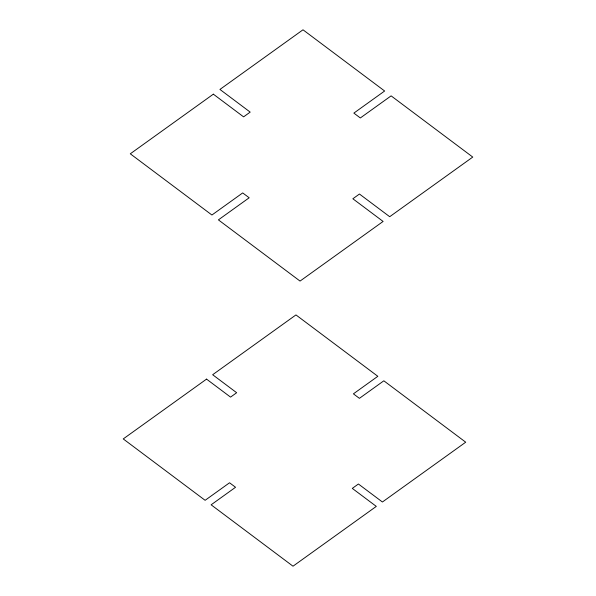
<?xml version="1.0" encoding="UTF-8"?>
<svg xmlns="http://www.w3.org/2000/svg" width="596" height="596" viewBox="0 0 596 596"><rect width="100%" height="100%" fill="white"/><g stroke="black" fill="none" stroke-linecap="round" stroke-linejoin="round"><path stroke-width="0.89" d="M213.346 94.168L130.286 153.805L211.923 215.014L242.699 192.918L249.18 197.775L218.404 219.872L300.049 281.081L383.109 221.444L352.854 198.766L359.448 194.028L389.702 216.713L472.762 157.076L391.118 95.867L360.342 117.963L353.86 113.106L384.636 91.009L302.999 29.8L219.939 89.437L250.186 112.115L243.593 116.853L213.346 94.168M206.544 379.116L123.238 438.924L205.121 500.312L229.549 482.775L235.547 487.275L211.126 504.812L293.001 566.2L376.307 506.391L352.296 488.392L358.405 484.004L382.416 502.003L465.714 442.195L383.839 380.807L359.41 398.344L353.406 393.844L377.834 376.307L295.951 314.919L212.653 374.728L236.657 392.727L230.555 397.115L206.544 379.116"/></g></svg>
